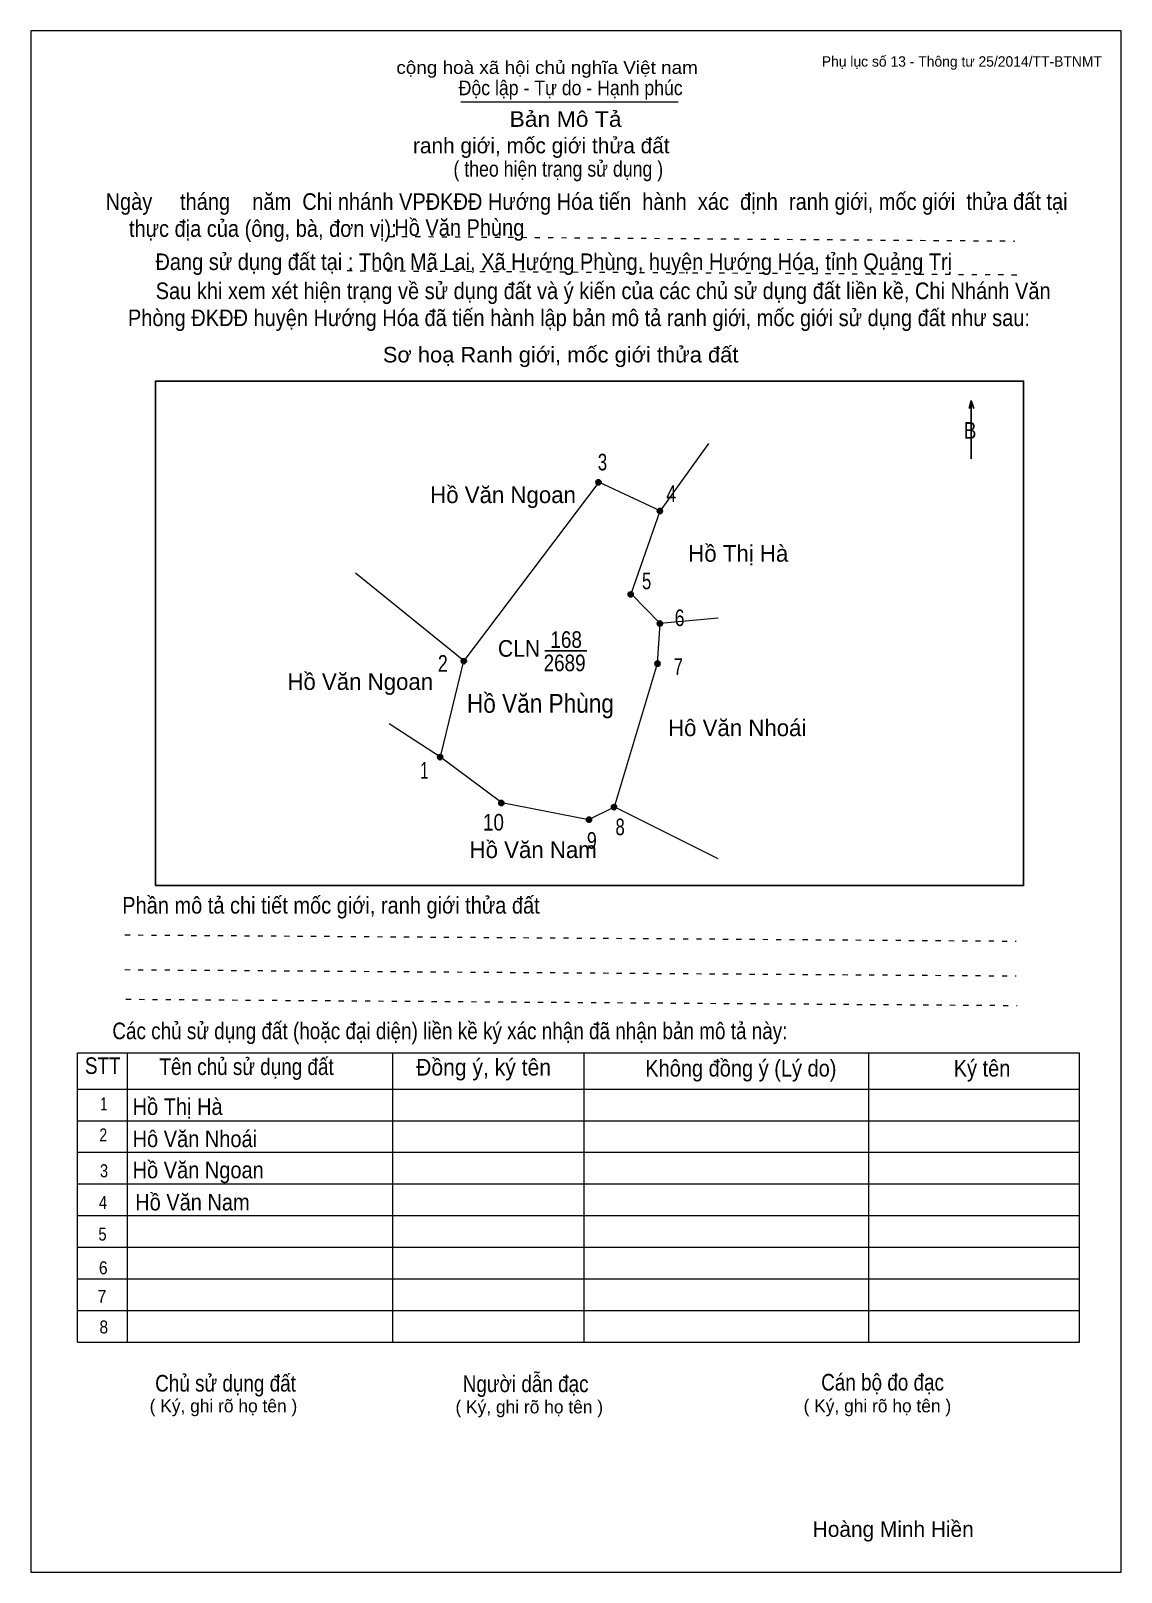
# Model space of a CAD drawing. Header units: centimetres. Extents: x 0 to 21, y 0 to 29.7.
import ezdxf
from ezdxf.enums import TextEntityAlignment as Align

# ---------------------------------------------------------------- set-up
doc = ezdxf.new("R2010")
doc.units = ezdxf.units.CM
doc.header["$LTSCALE"] = 0.13
doc.linetypes.add('DOTTED', pattern=[1.5, 0.3, -1.2])
for name, color, linetype, lineweight in [('1', 7, 'Continuous', 13), ('32', 7, 'Continuous', 25), ('33', 7, 'Continuous', 25), ('6', 7, 'Continuous', 13), ('62', 7, 'Continuous', 13)]:
    doc.layers.add(name, color=color, linetype=linetype, lineweight=lineweight)
for name, color, linetype in [('2', 7, 'Continuous'), ('34', 7, 'Continuous'), ('63', 7, 'Continuous')]:
    doc.layers.add(name, color=color, linetype=linetype)

msp = doc.modelspace()

# ---------------------------------------------------------------- hatches: boundary and pattern name
at = {"layer": '32'}
for points in [[(10.9832, 21.0004, 1), (10.8832, 21.0004, 1)], [(12.1663, 20.4482, 1), (12.0663, 20.4482, 1)], [(11.6037, 18.8407, 1), (11.5037, 18.8407, 1)], [(12.1663, 18.2781, 1), (12.0663, 18.2781, 1)], [(8.3886, 17.5547, 1), (8.2886, 17.5547, 1)], [(12.1197, 17.5065, 1), (12.0197, 17.5065, 1)], [(7.9337, 15.706, 1), (7.8337, 15.706, 1)], [(9.112, 14.8219, 1), (9.012, 14.8219, 1)], [(11.2822, 14.7415, 1), (11.1822, 14.7415, 1)], [(10.7999, 14.5004, 1), (10.6999, 14.5004, 1)]]:
    msp.add_hatch(color=256, dxfattribs=at).paths.add_polyline_path(points)

# ---------------------------------------------------------------- linework, layer by layer
at = {"layer": '1'}
msp.add_lwpolyline([(21, 0), (21, 29.7), (0, 29.7), (0, 0)], close=True, dxfattribs=at)
at = {"layer": '32'}
for centre in [(10.9332, 21.0004), (12.1163, 20.4482), (11.5537, 18.8407), (12.1163, 18.2781), (8.3386, 17.5547), (12.0697, 17.5065), (7.8837, 15.706), (9.062, 14.8219), (11.2322, 14.7415), (10.7499, 14.5004)]:
    msp.add_circle(centre, 0.05, dxfattribs=at)
at = {"layer": '33'}
msp.add_line((9.9, 17.75), (10.71, 17.75), dxfattribs=at)
at = {"layer": '6'}
for p, q in [((13.05, 21.75), (12.12, 20.45)), ((8.34, 17.56), (6.25, 19.25)), ((13.24, 18.38), (12.12, 18.28)), ((7.89, 15.71), (8.34, 17.56)), ((6.9, 16.35), (7.89, 15.71)), ((11.24, 14.75), (13.23, 13.75))]:
    msp.add_line(p, q, dxfattribs=at)
for points in [[(12.12, 20.45), (10.94, 21), (8.34, 17.56)], [(12.12, 18.28), (11.56, 18.85), (12.12, 20.45)], [(11.24, 14.75), (12.07, 17.51), (12.12, 18.28)], [(7.89, 15.71), (9.07, 14.83), (10.75, 14.5), (11.24, 14.75)]]:
    msp.add_lwpolyline(points, dxfattribs=at)
at = {"layer": '62'}
for p, q in [((8.28, 28.33), (12.47, 28.33)), ((0.9, 10.01), (20.2, 10.01)), ((0.9, 4.43), (0.9, 10.01)), ((1.86, 4.43), (1.86, 10.01)), ((6.97, 4.43), (6.97, 9.99)), ((10.66, 4.43), (10.66, 9.99)), ((16.14, 4.43), (16.14, 10.01)), ((20.2, 4.43), (20.2, 10.01)), ((0.9, 9.31), (20.2, 9.31)), ((0.9, 8.7), (20.2, 8.7)), ((0.9, 8.09), (20.2, 8.09)), ((0.9, 7.48), (20.2, 7.48)), ((0.9, 6.87), (20.2, 6.87)), ((0.9, 6.26), (20.2, 6.26)), ((0.9, 5.65), (20.2, 5.65)), ((0.9, 5.04), (20.2, 5.04)), ((0.9, 4.43), (20.2, 4.43))]:
    msp.add_line(p, q, dxfattribs=at)
at = {"layer": '62', "linetype": 'DOTTED'}
for p, q in [((6.89, 25.74), (18.95, 25.65)), ((6.09, 25.08), (19.04, 25)), ((1.81, 12.28), (18.98, 12.16)), ((1.81, 11.61), (18.98, 11.49)), ((1.83, 11.04), (19, 10.92))]:
    msp.add_line(p, q, dxfattribs=at)
at = {"layer": '62', "lineweight": 25}
for p, q in [((18.11, 22.58), (18.11, 21.45)), ((18.11, 22.57), (18.07, 22.42)), ((18.11, 22.57), (18.16, 22.42))]:
    msp.add_line(p, q, dxfattribs=at)
msp.add_lwpolyline([(2.4, 13.23), (19.12, 13.23), (19.12, 22.95), (2.4, 22.95)], close=True, dxfattribs=at)

# ---------------------------------------------------------------- texts
at = {"layer": '2', "width": 0.9}
msp.add_text('Hồ Văn Phùng', height=0.3616, dxfattribs=at).set_placement((9.815, 16.56), align=Align.CENTER)
at = {"layer": '32'}
for s, width, p in [('3', 0.75, (11.01, 21.23)), ('4', 0.8, (12.335, 20.62)), ('5', 0.75, (11.86, 18.94)), ('6', 0.8, (12.495, 18.23)), ('2', 0.8, (7.935, 17.35)), ('7', 0.75, (12.47, 17.29)), ('1', 0.65, (7.58, 15.29)), ('10', 0.85, (8.91, 14.29)), ('9', 0.8, (10.805, 13.94)), ('8', 0.75, (11.35, 14.2))]:
    msp.add_text(s, height=0.32, dxfattribs=dict(at, width=width)).set_placement(p, align=Align.CENTER)
at = {"layer": '33'}
for s, p in [('Hồ Văn Ngoan', (9.095, 20.6)), ('Hồ Thị Hà', (13.625, 19.47)), ('Hồ Văn Ngoan', (6.345, 17)), ('Hô Văn Nhoái', (13.605, 16.11)), ('Hồ Văn Nam', (9.675, 13.76))]:
    msp.add_text(s, height=0.32, dxfattribs=at).set_placement(p, align=Align.CENTER)
at = {"layer": '33', "width": 0.85}
for s, p in [('168', (10.31, 17.81)), ('2689', (10.28, 17.36))]:
    msp.add_text(s, height=0.32, dxfattribs=at).set_placement(p, align=Align.CENTER)
at = {"layer": '33', "width": 0.95}
msp.add_text('CLN', height=0.32, dxfattribs=at).set_placement((9.81, 17.64), align=Align.RIGHT)
at = {"layer": '34', "width": 0.9}
for s, p in [('Hồ Văn Phùng', (7, 25.75)), ('Hồ Thị Hà', (1.96, 8.81)), ('Hô Văn Nhoái', (1.96, 8.19)), ('Hồ Văn Ngoan', (1.96, 7.59)), ('Hồ Văn Nam', (2.01, 6.97))]:
    msp.add_text(s, height=0.32, dxfattribs=at).set_placement(p)
at = {"layer": '62'}
for s, height, width, p in [('cộng hoà xã hội chủ nghĩa Việt nam', 0.2474, 1.1, (7.04, 28.87)), ('Độc lập - Tự do - Hạnh phúc', 0.2828, 0.9, (8.24, 28.46)), ('Bản Mô Tả', 0.3, 1.1, (9.22, 27.85)), ('( theo hiện trạng sử dụng )', 0.3, 0.85, (8.14, 26.89)), ('Ngày     tháng    năm  Chi nhánh VPĐKĐĐ Hướng Hóa tiến  hành  xác  định  ranh giới, mốc giới  thửa đất tại ', 0.32, 0.9, (1.44, 26.25)), ('thực địa của (ông, bà, đơn vị): ', 0.32, 0.9, (1.89, 25.73)), ('Đang sử dụng đất tại : Thôn Mã Lai, Xã Hướng Phùng, huyện Hướng Hóa, tỉnh Quảng Trị', 0.32, 0.9, (2.4, 25.09)), ('     Sau khi xem xét hiện trạng về sử dụng đất và ý kiến của các chủ sử dụng đất liền kề, Chi Nhánh Văn ', 0.32, 0.9, (1.87, 24.53)), ('Phòng ĐKĐĐ huyện Hướng Hóa đã tiến hành lập bản mô tả ranh giới, mốc giới sử dụng đất như sau:', 0.32, 0.9, (1.87, 24.01)), ('Sơ hoạ Ranh giới, mốc giới thửa đất', 0.3, 1.05, (6.78, 23.31)), ('B', 0.32, 0.85, (17.97, 21.84)), ('Phần mô tả chi tiết mốc giới, ranh giới thửa đất ', 0.32, 0.9, (1.76, 12.69)), ('Các chủ sử dụng đất (hoặc đại diện) liền kề ký xác nhận đã nhận bản mô tả này:', 0.32, 0.85, (1.57, 10.27))]:
    msp.add_text(s, height=height, dxfattribs=dict(at, width=width)).set_placement(p)
msp.add_text('ranh giới, mốc giới thửa đất', height=0.3, dxfattribs=at).set_placement((7.36, 27.34))
for s, height, width, p in [('STT', 0.32, 0.85, (1.385, 9.6)), ('Tên chủ sử dụng đất', 0.32, 0.85, (4.155, 9.58)), ('Đồng ý, ký tên', 0.32, 0.95, (8.72, 9.57)), ('Không đồng ý (Lý do)', 0.32, 0.9, (13.675, 9.55)), ('Ký tên', 0.32, 0.9, (18.32, 9.55)), ('1', 0.25, 0.7, (1.405, 8.9)), ('2', 0.25, 0.8, (1.395, 8.3)), ('3', 0.25, 0.85, (1.41, 7.61)), ('4', 0.25, 0.85, (1.39, 7)), ('5', 0.25, 0.85, (1.38, 6.39)), ('6', 0.25, 0.9, (1.395, 5.74)), ('7', 0.25, 0.95, (1.37, 5.19)), ('8', 0.25, 0.9, (1.405, 4.6)), ('Người dẫn đạc', 0.32, 0.85, (9.53, 3.47)), ('Chủ sử dụng đất', 0.32, 0.85, (3.75, 3.48)), ('Cán bộ đo đạc', 0.32, 0.85, (16.405, 3.5))]:
    msp.add_text(s, height=height, dxfattribs=dict(at, width=width)).set_placement(p, align=Align.CENTER)
for p in [(3.71, 3.08), (9.6, 3.06), (16.305, 3.08)]:
    msp.add_text('( Ký, ghi rõ họ tên )', height=0.25, dxfattribs=at).set_placement(p, align=Align.CENTER)
at = {"layer": '63'}
msp.add_text('Phụ lục số 13 - Thông tư 25/2014/TT-BTNMT', height=0.2, dxfattribs=at).set_placement((20.63, 29.01), align=Align.RIGHT)
msp.add_text('Hoàng Minh Hiền', height=0.3, dxfattribs=at).set_placement((16.61, 0.68), align=Align.CENTER)

doc.saveas('drawing.dxf')
